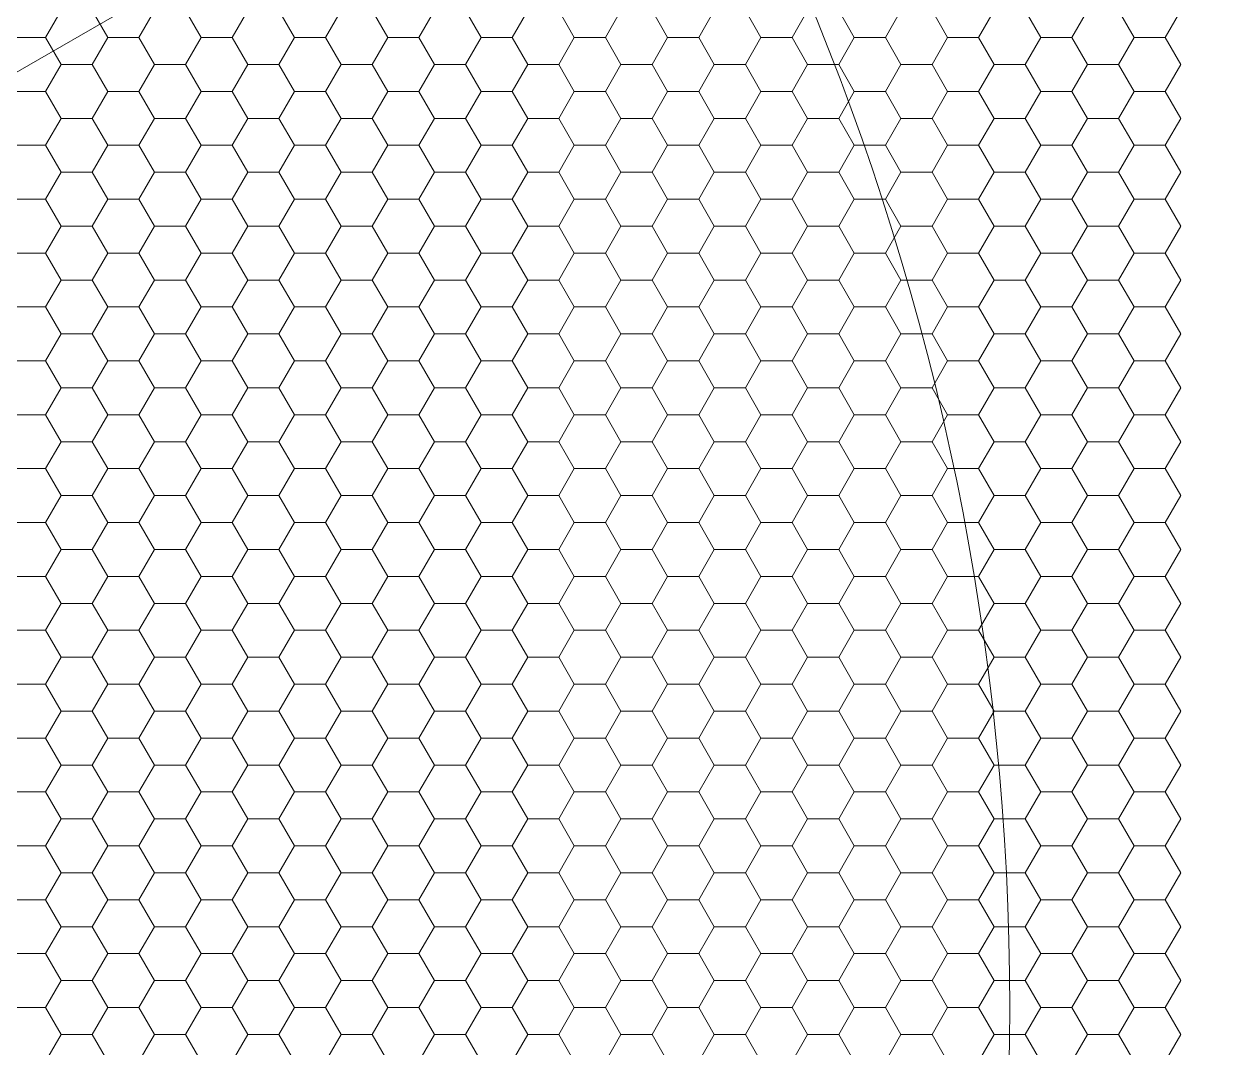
# Model space of a CAD drawing. Header units: inches. Extents: x 59 to 241, y -1 to 185.
# Drawn here: x 202.31 to 240.92, y 85.3 to 118.21 of the extents above; entities that cross this region are included whole.
import ezdxf

# ---------------------------------------------------------------- set-up
doc = ezdxf.new("R2010")
doc.units = ezdxf.units.IN
doc.header["$MEASUREMENT"] = 0
doc.layers.get('0').update_dxf_attribs({"lineweight": 0})

msp = doc.modelspace()

# ---------------------------------------------------------------- linework, layer by layer
at = {"color": 7, "linetype": 'Continuous', "lineweight": 0}
msp.add_line((150, 86.602), (240.92, 139.095), dxfattribs=at)
at = {"color": 251, "linetype": 'Continuous', "lineweight": 0, "flags": 128}
for points in [[(203, 119.511), (202, 119.511), (201.5, 118.645), (202, 117.779), (203, 117.779), (203.5, 118.645)], [(206, 119.511), (205, 119.511), (204.5, 118.645), (205, 117.779), (206, 117.779), (206.5, 118.645)], [(209, 119.511), (208, 119.511), (207.5, 118.645), (208, 117.779), (209, 117.779), (209.5, 118.645)], [(212, 119.511), (211, 119.511), (210.5, 118.645), (211, 117.779), (212, 117.779), (212.5, 118.645)], [(215, 119.511), (214, 119.511), (213.5, 118.645), (214, 117.779), (215, 117.779), (215.5, 118.645)], [(218, 119.511), (217, 119.511), (216.5, 118.645), (217, 117.779), (218, 117.779), (218.5, 118.645)], [(221, 119.511), (220, 119.511), (219.5, 118.645), (220, 117.779), (221, 117.779), (221.5, 118.645)], [(224, 119.511), (223, 119.511), (222.5, 118.645), (223, 117.779), (224, 117.779), (224.5, 118.645)], [(227, 119.511), (226, 119.511), (225.5, 118.645), (226, 117.779), (227, 117.779), (227.5, 118.645)], [(230, 119.511), (229, 119.511), (228.5, 118.645), (229, 117.779), (230, 117.779), (230.5, 118.645)], [(233, 119.511), (232, 119.511), (231.5, 118.645), (232, 117.779), (233, 117.779), (233.5, 118.645)], [(236, 119.511), (235, 119.511), (234.5, 118.645), (235, 117.779), (236, 117.779), (236.5, 118.645)], [(239, 119.511), (238, 119.511), (237.5, 118.645), (238, 117.779), (239, 117.779), (239.5, 118.645)], [(204.5, 118.645), (203.5, 118.645), (203, 117.779), (203.5, 116.913), (204.5, 116.913), (205, 117.779)], [(207.5, 118.645), (206.5, 118.645), (206, 117.779), (206.5, 116.913), (207.5, 116.913), (208, 117.779)], [(210.5, 118.645), (209.5, 118.645), (209, 117.779), (209.5, 116.913), (210.5, 116.913), (211, 117.779)], [(213.5, 118.645), (212.5, 118.645), (212, 117.779), (212.5, 116.913), (213.5, 116.913), (214, 117.779)], [(216.5, 118.645), (215.5, 118.645), (215, 117.779), (215.5, 116.913), (216.5, 116.913), (217, 117.779)], [(219.5, 118.645), (218.5, 118.645), (218, 117.779), (218.5, 116.913), (219.5, 116.913), (220, 117.779)], [(222.5, 118.645), (221.5, 118.645), (221, 117.779), (221.5, 116.913), (222.5, 116.913), (223, 117.779)], [(225.5, 118.645), (224.5, 118.645), (224, 117.779), (224.5, 116.913), (225.5, 116.913), (226, 117.779)], [(228.5, 118.645), (227.5, 118.645), (227, 117.779), (227.5, 116.913), (228.5, 116.913), (229, 117.779)], [(231.5, 118.645), (230.5, 118.645), (230, 117.779), (230.5, 116.913), (231.5, 116.913), (232, 117.779)], [(234.5, 118.645), (233.5, 118.645), (233, 117.779), (233.5, 116.913), (234.5, 116.913), (235, 117.779)], [(237.5, 118.645), (236.5, 118.645), (236, 117.779), (236.5, 116.913), (237.5, 116.913), (238, 117.779)], [(203, 117.779), (202, 117.779), (201.5, 116.913), (202, 116.047), (203, 116.047), (203.5, 116.913)], [(206, 117.779), (205, 117.779), (204.5, 116.913), (205, 116.047), (206, 116.047), (206.5, 116.913)], [(209, 117.779), (208, 117.779), (207.5, 116.913), (208, 116.047), (209, 116.047), (209.5, 116.913)], [(212, 117.779), (211, 117.779), (210.5, 116.913), (211, 116.047), (212, 116.047), (212.5, 116.913)], [(215, 117.779), (214, 117.779), (213.5, 116.913), (214, 116.047), (215, 116.047), (215.5, 116.913)], [(218, 117.779), (217, 117.779), (216.5, 116.913), (217, 116.047), (218, 116.047), (218.5, 116.913)], [(221, 117.779), (220, 117.779), (219.5, 116.913), (220, 116.047), (221, 116.047), (221.5, 116.913)], [(224, 117.779), (223, 117.779), (222.5, 116.913), (223, 116.047), (224, 116.047), (224.5, 116.913)], [(227, 117.779), (226, 117.779), (225.5, 116.913), (226, 116.047), (227, 116.047), (227.5, 116.913)], [(230, 117.779), (229, 117.779), (228.5, 116.913), (229, 116.047), (230, 116.047), (230.5, 116.913)], [(233, 117.779), (232, 117.779), (231.5, 116.913), (232, 116.047), (233, 116.047), (233.5, 116.913)], [(236, 117.779), (235, 117.779), (234.5, 116.913), (235, 116.047), (236, 116.047), (236.5, 116.913)], [(239, 117.779), (238, 117.779), (237.5, 116.913), (238, 116.047), (239, 116.047), (239.5, 116.913)], [(204.5, 116.913), (203.5, 116.913), (203, 116.047), (203.5, 115.181), (204.5, 115.181), (205, 116.047)], [(207.5, 116.913), (206.5, 116.913), (206, 116.047), (206.5, 115.181), (207.5, 115.181), (208, 116.047)], [(210.5, 116.913), (209.5, 116.913), (209, 116.047), (209.5, 115.181), (210.5, 115.181), (211, 116.047)], [(213.5, 116.913), (212.5, 116.913), (212, 116.047), (212.5, 115.181), (213.5, 115.181), (214, 116.047)], [(216.5, 116.913), (215.5, 116.913), (215, 116.047), (215.5, 115.181), (216.5, 115.181), (217, 116.047)], [(219.5, 116.913), (218.5, 116.913), (218, 116.047), (218.5, 115.181), (219.5, 115.181), (220, 116.047)], [(222.5, 116.913), (221.5, 116.913), (221, 116.047), (221.5, 115.181), (222.5, 115.181), (223, 116.047)], [(225.5, 116.913), (224.5, 116.913), (224, 116.047), (224.5, 115.181), (225.5, 115.181), (226, 116.047)], [(228.5, 116.913), (227.5, 116.913), (227, 116.047), (227.5, 115.181), (228.5, 115.181), (229, 116.047)], [(231.5, 116.913), (230.5, 116.913), (230, 116.047), (230.5, 115.181), (231.5, 115.181), (232, 116.047)], [(234.5, 116.913), (233.5, 116.913), (233, 116.047), (233.5, 115.181), (234.5, 115.181), (235, 116.047)], [(237.5, 116.913), (236.5, 116.913), (236, 116.047), (236.5, 115.181), (237.5, 115.181), (238, 116.047)], [(203, 116.047), (202, 116.047), (201.5, 115.181), (202, 114.315), (203, 114.315), (203.5, 115.181)], [(206, 116.047), (205, 116.047), (204.5, 115.181), (205, 114.315), (206, 114.315), (206.5, 115.181)], [(209, 116.047), (208, 116.047), (207.5, 115.181), (208, 114.315), (209, 114.315), (209.5, 115.181)], [(212, 116.047), (211, 116.047), (210.5, 115.181), (211, 114.315), (212, 114.315), (212.5, 115.181)], [(215, 116.047), (214, 116.047), (213.5, 115.181), (214, 114.315), (215, 114.315), (215.5, 115.181)], [(218, 116.047), (217, 116.047), (216.5, 115.181), (217, 114.315), (218, 114.315), (218.5, 115.181)], [(221, 116.047), (220, 116.047), (219.5, 115.181), (220, 114.315), (221, 114.315), (221.5, 115.181)], [(224, 116.047), (223, 116.047), (222.5, 115.181), (223, 114.315), (224, 114.315), (224.5, 115.181)], [(227, 116.047), (226, 116.047), (225.5, 115.181), (226, 114.315), (227, 114.315), (227.5, 115.181)], [(230, 116.047), (229, 116.047), (228.5, 115.181), (229, 114.315), (230, 114.315), (230.5, 115.181)], [(233, 116.047), (232, 116.047), (231.5, 115.181), (232, 114.315), (233, 114.315), (233.5, 115.181)], [(236, 116.047), (235, 116.047), (234.5, 115.181), (235, 114.315), (236, 114.315), (236.5, 115.181)], [(239, 116.047), (238, 116.047), (237.5, 115.181), (238, 114.315), (239, 114.315), (239.5, 115.181)], [(204.5, 115.181), (203.5, 115.181), (203, 114.315), (203.5, 113.449), (204.5, 113.449), (205, 114.315)], [(207.5, 115.181), (206.5, 115.181), (206, 114.315), (206.5, 113.449), (207.5, 113.449), (208, 114.315)], [(210.5, 115.181), (209.5, 115.181), (209, 114.315), (209.5, 113.449), (210.5, 113.449), (211, 114.315)], [(213.5, 115.181), (212.5, 115.181), (212, 114.315), (212.5, 113.449), (213.5, 113.449), (214, 114.315)], [(216.5, 115.181), (215.5, 115.181), (215, 114.315), (215.5, 113.449), (216.5, 113.449), (217, 114.315)], [(219.5, 115.181), (218.5, 115.181), (218, 114.315), (218.5, 113.449), (219.5, 113.449), (220, 114.315)], [(222.5, 115.181), (221.5, 115.181), (221, 114.315), (221.5, 113.449), (222.5, 113.449), (223, 114.315)], [(225.5, 115.181), (224.5, 115.181), (224, 114.315), (224.5, 113.449), (225.5, 113.449), (226, 114.315)], [(228.5, 115.181), (227.5, 115.181), (227, 114.315), (227.5, 113.449), (228.5, 113.449), (229, 114.315)], [(231.5, 115.181), (230.5, 115.181), (230, 114.315), (230.5, 113.449), (231.5, 113.449), (232, 114.315)], [(234.5, 115.181), (233.5, 115.181), (233, 114.315), (233.5, 113.449), (234.5, 113.449), (235, 114.315)], [(237.5, 115.181), (236.5, 115.181), (236, 114.315), (236.5, 113.449), (237.5, 113.449), (238, 114.315)], [(203, 114.315), (202, 114.315), (201.5, 113.449), (202, 112.583), (203, 112.583), (203.5, 113.449)], [(206, 114.315), (205, 114.315), (204.5, 113.449), (205, 112.583), (206, 112.583), (206.5, 113.449)], [(209, 114.315), (208, 114.315), (207.5, 113.449), (208, 112.583), (209, 112.583), (209.5, 113.449)], [(212, 114.315), (211, 114.315), (210.5, 113.449), (211, 112.583), (212, 112.583), (212.5, 113.449)], [(215, 114.315), (214, 114.315), (213.5, 113.449), (214, 112.583), (215, 112.583), (215.5, 113.449)], [(218, 114.315), (217, 114.315), (216.5, 113.449), (217, 112.583), (218, 112.583), (218.5, 113.449)], [(221, 114.315), (220, 114.315), (219.5, 113.449), (220, 112.583), (221, 112.583), (221.5, 113.449)], [(224, 114.315), (223, 114.315), (222.5, 113.449), (223, 112.583), (224, 112.583), (224.5, 113.449)], [(227, 114.315), (226, 114.315), (225.5, 113.449), (226, 112.583), (227, 112.583), (227.5, 113.449)], [(230, 114.315), (229, 114.315), (228.5, 113.449), (229, 112.583), (230, 112.583), (230.5, 113.449)], [(233, 114.315), (232, 114.315), (231.5, 113.449), (232, 112.583), (233, 112.583), (233.5, 113.449)], [(236, 114.315), (235, 114.315), (234.5, 113.449), (235, 112.583), (236, 112.583), (236.5, 113.449)], [(239, 114.315), (238, 114.315), (237.5, 113.449), (238, 112.583), (239, 112.583), (239.5, 113.449)], [(204.5, 113.449), (203.5, 113.449), (203, 112.583), (203.5, 111.717), (204.5, 111.717), (205, 112.583)], [(207.5, 113.449), (206.5, 113.449), (206, 112.583), (206.5, 111.717), (207.5, 111.717), (208, 112.583)], [(210.5, 113.449), (209.5, 113.449), (209, 112.583), (209.5, 111.717), (210.5, 111.717), (211, 112.583)], [(213.5, 113.449), (212.5, 113.449), (212, 112.583), (212.5, 111.717), (213.5, 111.717), (214, 112.583)], [(216.5, 113.449), (215.5, 113.449), (215, 112.583), (215.5, 111.717), (216.5, 111.717), (217, 112.583)], [(219.5, 113.449), (218.5, 113.449), (218, 112.583), (218.5, 111.717), (219.5, 111.717), (220, 112.583)], [(222.5, 113.449), (221.5, 113.449), (221, 112.583), (221.5, 111.717), (222.5, 111.717), (223, 112.583)], [(225.5, 113.449), (224.5, 113.449), (224, 112.583), (224.5, 111.717), (225.5, 111.717), (226, 112.583)], [(228.5, 113.449), (227.5, 113.449), (227, 112.583), (227.5, 111.717), (228.5, 111.717), (229, 112.583)], [(231.5, 113.449), (230.5, 113.449), (230, 112.583), (230.5, 111.717), (231.5, 111.717), (232, 112.583)], [(234.5, 113.449), (233.5, 113.449), (233, 112.583), (233.5, 111.717), (234.5, 111.717), (235, 112.583)], [(237.5, 113.449), (236.5, 113.449), (236, 112.583), (236.5, 111.717), (237.5, 111.717), (238, 112.583)], [(203, 112.583), (202, 112.583), (201.5, 111.717), (202, 110.851), (203, 110.851), (203.5, 111.717)], [(206, 112.583), (205, 112.583), (204.5, 111.717), (205, 110.851), (206, 110.851), (206.5, 111.717)], [(209, 112.583), (208, 112.583), (207.5, 111.717), (208, 110.851), (209, 110.851), (209.5, 111.717)], [(212, 112.583), (211, 112.583), (210.5, 111.717), (211, 110.851), (212, 110.851), (212.5, 111.717)], [(215, 112.583), (214, 112.583), (213.5, 111.717), (214, 110.851), (215, 110.851), (215.5, 111.717)], [(218, 112.583), (217, 112.583), (216.5, 111.717), (217, 110.851), (218, 110.851), (218.5, 111.717)], [(221, 112.583), (220, 112.583), (219.5, 111.717), (220, 110.851), (221, 110.851), (221.5, 111.717)], [(224, 112.583), (223, 112.583), (222.5, 111.717), (223, 110.851), (224, 110.851), (224.5, 111.717)], [(227, 112.583), (226, 112.583), (225.5, 111.717), (226, 110.851), (227, 110.851), (227.5, 111.717)], [(230, 112.583), (229, 112.583), (228.5, 111.717), (229, 110.851), (230, 110.851), (230.5, 111.717)], [(233, 112.583), (232, 112.583), (231.5, 111.717), (232, 110.851), (233, 110.851), (233.5, 111.717)], [(236, 112.583), (235, 112.583), (234.5, 111.717), (235, 110.851), (236, 110.851), (236.5, 111.717)], [(239, 112.583), (238, 112.583), (237.5, 111.717), (238, 110.851), (239, 110.851), (239.5, 111.717)], [(204.5, 111.717), (203.5, 111.717), (203, 110.851), (203.5, 109.985), (204.5, 109.985), (205, 110.851)], [(207.5, 111.717), (206.5, 111.717), (206, 110.851), (206.5, 109.985), (207.5, 109.985), (208, 110.851)], [(210.5, 111.717), (209.5, 111.717), (209, 110.851), (209.5, 109.985), (210.5, 109.985), (211, 110.851)], [(213.5, 111.717), (212.5, 111.717), (212, 110.851), (212.5, 109.985), (213.5, 109.985), (214, 110.851)], [(216.5, 111.717), (215.5, 111.717), (215, 110.851), (215.5, 109.985), (216.5, 109.985), (217, 110.851)], [(219.5, 111.717), (218.5, 111.717), (218, 110.851), (218.5, 109.985), (219.5, 109.985), (220, 110.851)], [(222.5, 111.717), (221.5, 111.717), (221, 110.851), (221.5, 109.985), (222.5, 109.985), (223, 110.851)], [(225.5, 111.717), (224.5, 111.717), (224, 110.851), (224.5, 109.985), (225.5, 109.985), (226, 110.851)], [(228.5, 111.717), (227.5, 111.717), (227, 110.851), (227.5, 109.985), (228.5, 109.985), (229, 110.851)], [(231.5, 111.717), (230.5, 111.717), (230, 110.851), (230.5, 109.985), (231.5, 109.985), (232, 110.851)], [(234.5, 111.717), (233.5, 111.717), (233, 110.851), (233.5, 109.985), (234.5, 109.985), (235, 110.851)], [(237.5, 111.717), (236.5, 111.717), (236, 110.851), (236.5, 109.985), (237.5, 109.985), (238, 110.851)], [(203, 110.851), (202, 110.851), (201.5, 109.985), (202, 109.119), (203, 109.119), (203.5, 109.985)], [(206, 110.851), (205, 110.851), (204.5, 109.985), (205, 109.119), (206, 109.119), (206.5, 109.985)], [(209, 110.851), (208, 110.851), (207.5, 109.985), (208, 109.119), (209, 109.119), (209.5, 109.985)], [(212, 110.851), (211, 110.851), (210.5, 109.985), (211, 109.119), (212, 109.119), (212.5, 109.985)], [(215, 110.851), (214, 110.851), (213.5, 109.985), (214, 109.119), (215, 109.119), (215.5, 109.985)], [(218, 110.851), (217, 110.851), (216.5, 109.985), (217, 109.119), (218, 109.119), (218.5, 109.985)], [(221, 110.851), (220, 110.851), (219.5, 109.985), (220, 109.119), (221, 109.119), (221.5, 109.985)], [(224, 110.851), (223, 110.851), (222.5, 109.985), (223, 109.119), (224, 109.119), (224.5, 109.985)], [(227, 110.851), (226, 110.851), (225.5, 109.985), (226, 109.119), (227, 109.119), (227.5, 109.985)], [(230, 110.851), (229, 110.851), (228.5, 109.985), (229, 109.119), (230, 109.119), (230.5, 109.985)], [(233, 110.851), (232, 110.851), (231.5, 109.985), (232, 109.119), (233, 109.119), (233.5, 109.985)], [(236, 110.851), (235, 110.851), (234.5, 109.985), (235, 109.119), (236, 109.119), (236.5, 109.985)], [(239, 110.851), (238, 110.851), (237.5, 109.985), (238, 109.119), (239, 109.119), (239.5, 109.985)], [(204.5, 109.985), (203.5, 109.985), (203, 109.119), (203.5, 108.253), (204.5, 108.253), (205, 109.119)], [(207.5, 109.985), (206.5, 109.985), (206, 109.119), (206.5, 108.253), (207.5, 108.253), (208, 109.119)], [(210.5, 109.985), (209.5, 109.985), (209, 109.119), (209.5, 108.253), (210.5, 108.253), (211, 109.119)], [(213.5, 109.985), (212.5, 109.985), (212, 109.119), (212.5, 108.253), (213.5, 108.253), (214, 109.119)], [(216.5, 109.985), (215.5, 109.985), (215, 109.119), (215.5, 108.253), (216.5, 108.253), (217, 109.119)], [(219.5, 109.985), (218.5, 109.985), (218, 109.119), (218.5, 108.253), (219.5, 108.253), (220, 109.119)], [(222.5, 109.985), (221.5, 109.985), (221, 109.119), (221.5, 108.253), (222.5, 108.253), (223, 109.119)], [(225.5, 109.985), (224.5, 109.985), (224, 109.119), (224.5, 108.253), (225.5, 108.253), (226, 109.119)], [(228.5, 109.985), (227.5, 109.985), (227, 109.119), (227.5, 108.253), (228.5, 108.253), (229, 109.119)], [(231.5, 109.985), (230.5, 109.985), (230, 109.119), (230.5, 108.253), (231.5, 108.253), (232, 109.119)], [(234.5, 109.985), (233.5, 109.985), (233, 109.119), (233.5, 108.253), (234.5, 108.253), (235, 109.119)], [(237.5, 109.985), (236.5, 109.985), (236, 109.119), (236.5, 108.253), (237.5, 108.253), (238, 109.119)], [(203, 109.119), (202, 109.119), (201.5, 108.253), (202, 107.387), (203, 107.387), (203.5, 108.253)], [(206, 109.119), (205, 109.119), (204.5, 108.253), (205, 107.387), (206, 107.387), (206.5, 108.253)], [(209, 109.119), (208, 109.119), (207.5, 108.253), (208, 107.387), (209, 107.387), (209.5, 108.253)], [(212, 109.119), (211, 109.119), (210.5, 108.253), (211, 107.387), (212, 107.387), (212.5, 108.253)], [(215, 109.119), (214, 109.119), (213.5, 108.253), (214, 107.387), (215, 107.387), (215.5, 108.253)], [(218, 109.119), (217, 109.119), (216.5, 108.253), (217, 107.387), (218, 107.387), (218.5, 108.253)], [(221, 109.119), (220, 109.119), (219.5, 108.253), (220, 107.387), (221, 107.387), (221.5, 108.253)], [(224, 109.119), (223, 109.119), (222.5, 108.253), (223, 107.387), (224, 107.387), (224.5, 108.253)], [(227, 109.119), (226, 109.119), (225.5, 108.253), (226, 107.387), (227, 107.387), (227.5, 108.253)], [(230, 109.119), (229, 109.119), (228.5, 108.253), (229, 107.387), (230, 107.387), (230.5, 108.253)], [(233, 109.119), (232, 109.119), (231.5, 108.253), (232, 107.387), (233, 107.387), (233.5, 108.253)], [(236, 109.119), (235, 109.119), (234.5, 108.253), (235, 107.387), (236, 107.387), (236.5, 108.253)], [(239, 109.119), (238, 109.119), (237.5, 108.253), (238, 107.387), (239, 107.387), (239.5, 108.253)], [(204.5, 108.253), (203.5, 108.253), (203, 107.387), (203.5, 106.521), (204.5, 106.521), (205, 107.387)], [(207.5, 108.253), (206.5, 108.253), (206, 107.387), (206.5, 106.521), (207.5, 106.521), (208, 107.387)], [(210.5, 108.253), (209.5, 108.253), (209, 107.387), (209.5, 106.521), (210.5, 106.521), (211, 107.387)], [(213.5, 108.253), (212.5, 108.253), (212, 107.387), (212.5, 106.521), (213.5, 106.521), (214, 107.387)], [(216.5, 108.253), (215.5, 108.253), (215, 107.387), (215.5, 106.521), (216.5, 106.521), (217, 107.387)], [(219.5, 108.253), (218.5, 108.253), (218, 107.387), (218.5, 106.521), (219.5, 106.521), (220, 107.387)], [(222.5, 108.253), (221.5, 108.253), (221, 107.387), (221.5, 106.521), (222.5, 106.521), (223, 107.387)], [(225.5, 108.253), (224.5, 108.253), (224, 107.387), (224.5, 106.521), (225.5, 106.521), (226, 107.387)], [(228.5, 108.253), (227.5, 108.253), (227, 107.387), (227.5, 106.521), (228.5, 106.521), (229, 107.387)], [(231.5, 108.253), (230.5, 108.253), (230, 107.387), (230.5, 106.521), (231.5, 106.521), (232, 107.387)], [(234.5, 108.253), (233.5, 108.253), (233, 107.387), (233.5, 106.521), (234.5, 106.521), (235, 107.387)], [(237.5, 108.253), (236.5, 108.253), (236, 107.387), (236.5, 106.521), (237.5, 106.521), (238, 107.387)], [(203, 107.387), (202, 107.387), (201.5, 106.521), (202, 105.655), (203, 105.655), (203.5, 106.521)], [(206, 107.387), (205, 107.387), (204.5, 106.521), (205, 105.655), (206, 105.655), (206.5, 106.521)], [(209, 107.387), (208, 107.387), (207.5, 106.521), (208, 105.655), (209, 105.655), (209.5, 106.521)], [(212, 107.387), (211, 107.387), (210.5, 106.521), (211, 105.655), (212, 105.655), (212.5, 106.521)], [(215, 107.387), (214, 107.387), (213.5, 106.521), (214, 105.655), (215, 105.655), (215.5, 106.521)], [(218, 107.387), (217, 107.387), (216.5, 106.521), (217, 105.655), (218, 105.655), (218.5, 106.521)], [(221, 107.387), (220, 107.387), (219.5, 106.521), (220, 105.655), (221, 105.655), (221.5, 106.521)], [(224, 107.387), (223, 107.387), (222.5, 106.521), (223, 105.655), (224, 105.655), (224.5, 106.521)], [(227, 107.387), (226, 107.387), (225.5, 106.521), (226, 105.655), (227, 105.655), (227.5, 106.521)], [(230, 107.387), (229, 107.387), (228.5, 106.521), (229, 105.655), (230, 105.655), (230.5, 106.521)], [(233, 107.387), (232, 107.387), (231.5, 106.521), (232, 105.655), (233, 105.655), (233.5, 106.521)], [(236, 107.387), (235, 107.387), (234.5, 106.521), (235, 105.655), (236, 105.655), (236.5, 106.521)], [(239, 107.387), (238, 107.387), (237.5, 106.521), (238, 105.655), (239, 105.655), (239.5, 106.521)], [(204.5, 106.521), (203.5, 106.521), (203, 105.655), (203.5, 104.789), (204.5, 104.789), (205, 105.655)], [(207.5, 106.521), (206.5, 106.521), (206, 105.655), (206.5, 104.789), (207.5, 104.789), (208, 105.655)], [(210.5, 106.521), (209.5, 106.521), (209, 105.655), (209.5, 104.789), (210.5, 104.789), (211, 105.655)], [(213.5, 106.521), (212.5, 106.521), (212, 105.655), (212.5, 104.789), (213.5, 104.789), (214, 105.655)], [(216.5, 106.521), (215.5, 106.521), (215, 105.655), (215.5, 104.789), (216.5, 104.789), (217, 105.655)], [(219.5, 106.521), (218.5, 106.521), (218, 105.655), (218.5, 104.789), (219.5, 104.789), (220, 105.655)], [(222.5, 106.521), (221.5, 106.521), (221, 105.655), (221.5, 104.789), (222.5, 104.789), (223, 105.655)], [(225.5, 106.521), (224.5, 106.521), (224, 105.655), (224.5, 104.789), (225.5, 104.789), (226, 105.655)], [(228.5, 106.521), (227.5, 106.521), (227, 105.655), (227.5, 104.789), (228.5, 104.789), (229, 105.655)], [(231.5, 106.521), (230.5, 106.521), (230, 105.655), (230.5, 104.789), (231.5, 104.789), (232, 105.655)], [(234.5, 106.521), (233.5, 106.521), (233, 105.655), (233.5, 104.789), (234.5, 104.789), (235, 105.655)], [(237.5, 106.521), (236.5, 106.521), (236, 105.655), (236.5, 104.789), (237.5, 104.789), (238, 105.655)], [(203, 105.655), (202, 105.655), (201.5, 104.789), (202, 103.923), (203, 103.923), (203.5, 104.789)], [(206, 105.655), (205, 105.655), (204.5, 104.789), (205, 103.923), (206, 103.923), (206.5, 104.789)], [(209, 105.655), (208, 105.655), (207.5, 104.789), (208, 103.923), (209, 103.923), (209.5, 104.789)], [(212, 105.655), (211, 105.655), (210.5, 104.789), (211, 103.923), (212, 103.923), (212.5, 104.789)], [(215, 105.655), (214, 105.655), (213.5, 104.789), (214, 103.923), (215, 103.923), (215.5, 104.789)], [(218, 105.655), (217, 105.655), (216.5, 104.789), (217, 103.923), (218, 103.923), (218.5, 104.789)], [(221, 105.655), (220, 105.655), (219.5, 104.789), (220, 103.923), (221, 103.923), (221.5, 104.789)], [(224, 105.655), (223, 105.655), (222.5, 104.789), (223, 103.923), (224, 103.923), (224.5, 104.789)], [(227, 105.655), (226, 105.655), (225.5, 104.789), (226, 103.923), (227, 103.923), (227.5, 104.789)], [(230, 105.655), (229, 105.655), (228.5, 104.789), (229, 103.923), (230, 103.923), (230.5, 104.789)], [(233, 105.655), (232, 105.655), (231.5, 104.789), (232, 103.923), (233, 103.923), (233.5, 104.789)], [(236, 105.655), (235, 105.655), (234.5, 104.789), (235, 103.923), (236, 103.923), (236.5, 104.789)], [(239, 105.655), (238, 105.655), (237.5, 104.789), (238, 103.923), (239, 103.923), (239.5, 104.789)], [(204.5, 104.789), (203.5, 104.789), (203, 103.923), (203.5, 103.057), (204.5, 103.057), (205, 103.923)], [(207.5, 104.789), (206.5, 104.789), (206, 103.923), (206.5, 103.057), (207.5, 103.057), (208, 103.923)], [(210.5, 104.789), (209.5, 104.789), (209, 103.923), (209.5, 103.057), (210.5, 103.057), (211, 103.923)], [(213.5, 104.789), (212.5, 104.789), (212, 103.923), (212.5, 103.057), (213.5, 103.057), (214, 103.923)], [(216.5, 104.789), (215.5, 104.789), (215, 103.923), (215.5, 103.057), (216.5, 103.057), (217, 103.923)], [(219.5, 104.789), (218.5, 104.789), (218, 103.923), (218.5, 103.057), (219.5, 103.057), (220, 103.923)], [(222.5, 104.789), (221.5, 104.789), (221, 103.923), (221.5, 103.057), (222.5, 103.057), (223, 103.923)], [(225.5, 104.789), (224.5, 104.789), (224, 103.923), (224.5, 103.057), (225.5, 103.057), (226, 103.923)], [(228.5, 104.789), (227.5, 104.789), (227, 103.923), (227.5, 103.057), (228.5, 103.057), (229, 103.923)], [(231.5, 104.789), (230.5, 104.789), (230, 103.923), (230.5, 103.057), (231.5, 103.057), (232, 103.923)], [(234.5, 104.789), (233.5, 104.789), (233, 103.923), (233.5, 103.057), (234.5, 103.057), (235, 103.923)], [(237.5, 104.789), (236.5, 104.789), (236, 103.923), (236.5, 103.057), (237.5, 103.057), (238, 103.923)], [(203, 103.923), (202, 103.923), (201.5, 103.057), (202, 102.191), (203, 102.191), (203.5, 103.057)], [(206, 103.923), (205, 103.923), (204.5, 103.057), (205, 102.191), (206, 102.191), (206.5, 103.057)], [(209, 103.923), (208, 103.923), (207.5, 103.057), (208, 102.191), (209, 102.191), (209.5, 103.057)], [(212, 103.923), (211, 103.923), (210.5, 103.057), (211, 102.191), (212, 102.191), (212.5, 103.057)], [(215, 103.923), (214, 103.923), (213.5, 103.057), (214, 102.191), (215, 102.191), (215.5, 103.057)], [(218, 103.923), (217, 103.923), (216.5, 103.057), (217, 102.191), (218, 102.191), (218.5, 103.057)], [(221, 103.923), (220, 103.923), (219.5, 103.057), (220, 102.191), (221, 102.191), (221.5, 103.057)], [(224, 103.923), (223, 103.923), (222.5, 103.057), (223, 102.191), (224, 102.191), (224.5, 103.057)], [(227, 103.923), (226, 103.923), (225.5, 103.057), (226, 102.191), (227, 102.191), (227.5, 103.057)], [(230, 103.923), (229, 103.923), (228.5, 103.057), (229, 102.191), (230, 102.191), (230.5, 103.057)], [(233, 103.923), (232, 103.923), (231.5, 103.057), (232, 102.191), (233, 102.191), (233.5, 103.057)], [(236, 103.923), (235, 103.923), (234.5, 103.057), (235, 102.191), (236, 102.191), (236.5, 103.057)], [(239, 103.923), (238, 103.923), (237.5, 103.057), (238, 102.191), (239, 102.191), (239.5, 103.057)], [(204.5, 103.057), (203.5, 103.057), (203, 102.191), (203.5, 101.325), (204.5, 101.325), (205, 102.191)], [(207.5, 103.057), (206.5, 103.057), (206, 102.191), (206.5, 101.325), (207.5, 101.325), (208, 102.191)], [(210.5, 103.057), (209.5, 103.057), (209, 102.191), (209.5, 101.325), (210.5, 101.325), (211, 102.191)], [(213.5, 103.057), (212.5, 103.057), (212, 102.191), (212.5, 101.325), (213.5, 101.325), (214, 102.191)], [(216.5, 103.057), (215.5, 103.057), (215, 102.191), (215.5, 101.325), (216.5, 101.325), (217, 102.191)], [(219.5, 103.057), (218.5, 103.057), (218, 102.191), (218.5, 101.325), (219.5, 101.325), (220, 102.191)], [(222.5, 103.057), (221.5, 103.057), (221, 102.191), (221.5, 101.325), (222.5, 101.325), (223, 102.191)], [(225.5, 103.057), (224.5, 103.057), (224, 102.191), (224.5, 101.325), (225.5, 101.325), (226, 102.191)], [(228.5, 103.057), (227.5, 103.057), (227, 102.191), (227.5, 101.325), (228.5, 101.325), (229, 102.191)], [(231.5, 103.057), (230.5, 103.057), (230, 102.191), (230.5, 101.325), (231.5, 101.325), (232, 102.191)], [(234.5, 103.057), (233.5, 103.057), (233, 102.191), (233.5, 101.325), (234.5, 101.325), (235, 102.191)], [(237.5, 103.057), (236.5, 103.057), (236, 102.191), (236.5, 101.325), (237.5, 101.325), (238, 102.191)], [(203, 102.191), (202, 102.191), (201.5, 101.325), (202, 100.459), (203, 100.459), (203.5, 101.325)], [(206, 102.191), (205, 102.191), (204.5, 101.325), (205, 100.459), (206, 100.459), (206.5, 101.325)], [(209, 102.191), (208, 102.191), (207.5, 101.325), (208, 100.459), (209, 100.459), (209.5, 101.325)], [(212, 102.191), (211, 102.191), (210.5, 101.325), (211, 100.459), (212, 100.459), (212.5, 101.325)], [(215, 102.191), (214, 102.191), (213.5, 101.325), (214, 100.459), (215, 100.459), (215.5, 101.325)], [(218, 102.191), (217, 102.191), (216.5, 101.325), (217, 100.459), (218, 100.459), (218.5, 101.325)], [(221, 102.191), (220, 102.191), (219.5, 101.325), (220, 100.459), (221, 100.459), (221.5, 101.325)], [(224, 102.191), (223, 102.191), (222.5, 101.325), (223, 100.459), (224, 100.459), (224.5, 101.325)], [(227, 102.191), (226, 102.191), (225.5, 101.325), (226, 100.459), (227, 100.459), (227.5, 101.325)], [(230, 102.191), (229, 102.191), (228.5, 101.325), (229, 100.459), (230, 100.459), (230.5, 101.325)], [(233, 102.191), (232, 102.191), (231.5, 101.325), (232, 100.459), (233, 100.459), (233.5, 101.325)], [(236, 102.191), (235, 102.191), (234.5, 101.325), (235, 100.459), (236, 100.459), (236.5, 101.325)], [(239, 102.191), (238, 102.191), (237.5, 101.325), (238, 100.459), (239, 100.459), (239.5, 101.325)], [(204.5, 101.325), (203.5, 101.325), (203, 100.459), (203.5, 99.593), (204.5, 99.593), (205, 100.459)], [(207.5, 101.325), (206.5, 101.325), (206, 100.459), (206.5, 99.593), (207.5, 99.593), (208, 100.459)], [(210.5, 101.325), (209.5, 101.325), (209, 100.459), (209.5, 99.593), (210.5, 99.593), (211, 100.459)], [(213.5, 101.325), (212.5, 101.325), (212, 100.459), (212.5, 99.593), (213.5, 99.593), (214, 100.459)], [(216.5, 101.325), (215.5, 101.325), (215, 100.459), (215.5, 99.593), (216.5, 99.593), (217, 100.459)], [(219.5, 101.325), (218.5, 101.325), (218, 100.459), (218.5, 99.593), (219.5, 99.593), (220, 100.459)], [(222.5, 101.325), (221.5, 101.325), (221, 100.459), (221.5, 99.593), (222.5, 99.593), (223, 100.459)], [(225.5, 101.325), (224.5, 101.325), (224, 100.459), (224.5, 99.593), (225.5, 99.593), (226, 100.459)], [(228.5, 101.325), (227.5, 101.325), (227, 100.459), (227.5, 99.593), (228.5, 99.593), (229, 100.459)], [(231.5, 101.325), (230.5, 101.325), (230, 100.459), (230.5, 99.593), (231.5, 99.593), (232, 100.459)], [(234.5, 101.325), (233.5, 101.325), (233, 100.459), (233.5, 99.593), (234.5, 99.593), (235, 100.459)], [(237.5, 101.325), (236.5, 101.325), (236, 100.459), (236.5, 99.593), (237.5, 99.593), (238, 100.459)], [(203, 100.459), (202, 100.459), (201.5, 99.593), (202, 98.727), (203, 98.727), (203.5, 99.593)], [(206, 100.459), (205, 100.459), (204.5, 99.593), (205, 98.727), (206, 98.727), (206.5, 99.593)], [(209, 100.459), (208, 100.459), (207.5, 99.593), (208, 98.727), (209, 98.727), (209.5, 99.593)], [(212, 100.459), (211, 100.459), (210.5, 99.593), (211, 98.727), (212, 98.727), (212.5, 99.593)], [(215, 100.459), (214, 100.459), (213.5, 99.593), (214, 98.727), (215, 98.727), (215.5, 99.593)], [(218, 100.459), (217, 100.459), (216.5, 99.593), (217, 98.727), (218, 98.727), (218.5, 99.593)], [(221, 100.459), (220, 100.459), (219.5, 99.593), (220, 98.727), (221, 98.727), (221.5, 99.593)], [(224, 100.459), (223, 100.459), (222.5, 99.593), (223, 98.727), (224, 98.727), (224.5, 99.593)], [(227, 100.459), (226, 100.459), (225.5, 99.593), (226, 98.727), (227, 98.727), (227.5, 99.593)], [(230, 100.459), (229, 100.459), (228.5, 99.593), (229, 98.727), (230, 98.727), (230.5, 99.593)], [(233, 100.459), (232, 100.459), (231.5, 99.593), (232, 98.727), (233, 98.727), (233.5, 99.593)], [(236, 100.459), (235, 100.459), (234.5, 99.593), (235, 98.727), (236, 98.727), (236.5, 99.593)], [(239, 100.459), (238, 100.459), (237.5, 99.593), (238, 98.727), (239, 98.727), (239.5, 99.593)], [(204.5, 99.593), (203.5, 99.593), (203, 98.727), (203.5, 97.861), (204.5, 97.861), (205, 98.727)], [(207.5, 99.593), (206.5, 99.593), (206, 98.727), (206.5, 97.861), (207.5, 97.861), (208, 98.727)], [(210.5, 99.593), (209.5, 99.593), (209, 98.727), (209.5, 97.861), (210.5, 97.861), (211, 98.727)], [(213.5, 99.593), (212.5, 99.593), (212, 98.727), (212.5, 97.861), (213.5, 97.861), (214, 98.727)], [(216.5, 99.593), (215.5, 99.593), (215, 98.727), (215.5, 97.861), (216.5, 97.861), (217, 98.727)], [(219.5, 99.593), (218.5, 99.593), (218, 98.727), (218.5, 97.861), (219.5, 97.861), (220, 98.727)], [(222.5, 99.593), (221.5, 99.593), (221, 98.727), (221.5, 97.861), (222.5, 97.861), (223, 98.727)], [(225.5, 99.593), (224.5, 99.593), (224, 98.727), (224.5, 97.861), (225.5, 97.861), (226, 98.727)], [(228.5, 99.593), (227.5, 99.593), (227, 98.727), (227.5, 97.861), (228.5, 97.861), (229, 98.727)], [(231.5, 99.593), (230.5, 99.593), (230, 98.727), (230.5, 97.861), (231.5, 97.861), (232, 98.727)], [(234.5, 99.593), (233.5, 99.593), (233, 98.727), (233.5, 97.861), (234.5, 97.861), (235, 98.727)], [(237.5, 99.593), (236.5, 99.593), (236, 98.727), (236.5, 97.861), (237.5, 97.861), (238, 98.727)], [(203, 98.727), (202, 98.727), (201.5, 97.861), (202, 96.995), (203, 96.995), (203.5, 97.861)], [(206, 98.727), (205, 98.727), (204.5, 97.861), (205, 96.995), (206, 96.995), (206.5, 97.861)], [(209, 98.727), (208, 98.727), (207.5, 97.861), (208, 96.995), (209, 96.995), (209.5, 97.861)], [(212, 98.727), (211, 98.727), (210.5, 97.861), (211, 96.995), (212, 96.995), (212.5, 97.861)], [(215, 98.727), (214, 98.727), (213.5, 97.861), (214, 96.995), (215, 96.995), (215.5, 97.861)], [(218, 98.727), (217, 98.727), (216.5, 97.861), (217, 96.995), (218, 96.995), (218.5, 97.861)], [(221, 98.727), (220, 98.727), (219.5, 97.861), (220, 96.995), (221, 96.995), (221.5, 97.861)], [(224, 98.727), (223, 98.727), (222.5, 97.861), (223, 96.995), (224, 96.995), (224.5, 97.861)], [(227, 98.727), (226, 98.727), (225.5, 97.861), (226, 96.995), (227, 96.995), (227.5, 97.861)], [(230, 98.727), (229, 98.727), (228.5, 97.861), (229, 96.995), (230, 96.995), (230.5, 97.861)], [(233, 98.727), (232, 98.727), (231.5, 97.861), (232, 96.995), (233, 96.995), (233.5, 97.861)], [(236, 98.727), (235, 98.727), (234.5, 97.861), (235, 96.995), (236, 96.995), (236.5, 97.861)], [(239, 98.727), (238, 98.727), (237.5, 97.861), (238, 96.995), (239, 96.995), (239.5, 97.861)], [(204.5, 97.861), (203.5, 97.861), (203, 96.995), (203.5, 96.129), (204.5, 96.129), (205, 96.995)], [(207.5, 97.861), (206.5, 97.861), (206, 96.995), (206.5, 96.129), (207.5, 96.129), (208, 96.995)], [(210.5, 97.861), (209.5, 97.861), (209, 96.995), (209.5, 96.129), (210.5, 96.129), (211, 96.995)], [(213.5, 97.861), (212.5, 97.861), (212, 96.995), (212.5, 96.129), (213.5, 96.129), (214, 96.995)], [(216.5, 97.861), (215.5, 97.861), (215, 96.995), (215.5, 96.129), (216.5, 96.129), (217, 96.995)], [(219.5, 97.861), (218.5, 97.861), (218, 96.995), (218.5, 96.129), (219.5, 96.129), (220, 96.995)], [(222.5, 97.861), (221.5, 97.861), (221, 96.995), (221.5, 96.129), (222.5, 96.129), (223, 96.995)], [(225.5, 97.861), (224.5, 97.861), (224, 96.995), (224.5, 96.129), (225.5, 96.129), (226, 96.995)], [(228.5, 97.861), (227.5, 97.861), (227, 96.995), (227.5, 96.129), (228.5, 96.129), (229, 96.995)], [(231.5, 97.861), (230.5, 97.861), (230, 96.995), (230.5, 96.129), (231.5, 96.129), (232, 96.995)], [(234.5, 97.861), (233.5, 97.861), (233, 96.995), (233.5, 96.129), (234.5, 96.129), (235, 96.995)], [(237.5, 97.861), (236.5, 97.861), (236, 96.995), (236.5, 96.129), (237.5, 96.129), (238, 96.995)], [(203, 96.995), (202, 96.995), (201.5, 96.129), (202, 95.263), (203, 95.263), (203.5, 96.129)], [(206, 96.995), (205, 96.995), (204.5, 96.129), (205, 95.263), (206, 95.263), (206.5, 96.129)], [(209, 96.995), (208, 96.995), (207.5, 96.129), (208, 95.263), (209, 95.263), (209.5, 96.129)], [(212, 96.995), (211, 96.995), (210.5, 96.129), (211, 95.263), (212, 95.263), (212.5, 96.129)], [(215, 96.995), (214, 96.995), (213.5, 96.129), (214, 95.263), (215, 95.263), (215.5, 96.129)], [(218, 96.995), (217, 96.995), (216.5, 96.129), (217, 95.263), (218, 95.263), (218.5, 96.129)], [(221, 96.995), (220, 96.995), (219.5, 96.129), (220, 95.263), (221, 95.263), (221.5, 96.129)], [(224, 96.995), (223, 96.995), (222.5, 96.129), (223, 95.263), (224, 95.263), (224.5, 96.129)], [(227, 96.995), (226, 96.995), (225.5, 96.129), (226, 95.263), (227, 95.263), (227.5, 96.129)], [(230, 96.995), (229, 96.995), (228.5, 96.129), (229, 95.263), (230, 95.263), (230.5, 96.129)], [(233, 96.995), (232, 96.995), (231.5, 96.129), (232, 95.263), (233, 95.263), (233.5, 96.129)], [(236, 96.995), (235, 96.995), (234.5, 96.129), (235, 95.263), (236, 95.263), (236.5, 96.129)], [(239, 96.995), (238, 96.995), (237.5, 96.129), (238, 95.263), (239, 95.263), (239.5, 96.129)], [(204.5, 96.129), (203.5, 96.129), (203, 95.263), (203.5, 94.397), (204.5, 94.397), (205, 95.263)], [(207.5, 96.129), (206.5, 96.129), (206, 95.263), (206.5, 94.397), (207.5, 94.397), (208, 95.263)], [(210.5, 96.129), (209.5, 96.129), (209, 95.263), (209.5, 94.397), (210.5, 94.397), (211, 95.263)], [(213.5, 96.129), (212.5, 96.129), (212, 95.263), (212.5, 94.397), (213.5, 94.397), (214, 95.263)], [(216.5, 96.129), (215.5, 96.129), (215, 95.263), (215.5, 94.397), (216.5, 94.397), (217, 95.263)], [(219.5, 96.129), (218.5, 96.129), (218, 95.263), (218.5, 94.397), (219.5, 94.397), (220, 95.263)], [(222.5, 96.129), (221.5, 96.129), (221, 95.263), (221.5, 94.397), (222.5, 94.397), (223, 95.263)], [(225.5, 96.129), (224.5, 96.129), (224, 95.263), (224.5, 94.397), (225.5, 94.397), (226, 95.263)], [(228.5, 96.129), (227.5, 96.129), (227, 95.263), (227.5, 94.397), (228.5, 94.397), (229, 95.263)], [(231.5, 96.129), (230.5, 96.129), (230, 95.263), (230.5, 94.397), (231.5, 94.397), (232, 95.263)], [(234.5, 96.129), (233.5, 96.129), (233, 95.263), (233.5, 94.397), (234.5, 94.397), (235, 95.263)], [(237.5, 96.129), (236.5, 96.129), (236, 95.263), (236.5, 94.397), (237.5, 94.397), (238, 95.263)], [(203, 95.263), (202, 95.263), (201.5, 94.397), (202, 93.531), (203, 93.531), (203.5, 94.397)], [(206, 95.263), (205, 95.263), (204.5, 94.397), (205, 93.531), (206, 93.531), (206.5, 94.397)], [(209, 95.263), (208, 95.263), (207.5, 94.397), (208, 93.531), (209, 93.531), (209.5, 94.397)], [(212, 95.263), (211, 95.263), (210.5, 94.397), (211, 93.531), (212, 93.531), (212.5, 94.397)], [(215, 95.263), (214, 95.263), (213.5, 94.397), (214, 93.531), (215, 93.531), (215.5, 94.397)], [(218, 95.263), (217, 95.263), (216.5, 94.397), (217, 93.531), (218, 93.531), (218.5, 94.397)], [(221, 95.263), (220, 95.263), (219.5, 94.397), (220, 93.531), (221, 93.531), (221.5, 94.397)], [(224, 95.263), (223, 95.263), (222.5, 94.397), (223, 93.531), (224, 93.531), (224.5, 94.397)], [(227, 95.263), (226, 95.263), (225.5, 94.397), (226, 93.531), (227, 93.531), (227.5, 94.397)], [(230, 95.263), (229, 95.263), (228.5, 94.397), (229, 93.531), (230, 93.531), (230.5, 94.397)], [(233, 95.263), (232, 95.263), (231.5, 94.397), (232, 93.531), (233, 93.531), (233.5, 94.397)], [(236, 95.263), (235, 95.263), (234.5, 94.397), (235, 93.531), (236, 93.531), (236.5, 94.397)], [(239, 95.263), (238, 95.263), (237.5, 94.397), (238, 93.531), (239, 93.531), (239.5, 94.397)], [(204.5, 94.397), (203.5, 94.397), (203, 93.531), (203.5, 92.665), (204.5, 92.665), (205, 93.531)], [(207.5, 94.397), (206.5, 94.397), (206, 93.531), (206.5, 92.665), (207.5, 92.665), (208, 93.531)], [(210.5, 94.397), (209.5, 94.397), (209, 93.531), (209.5, 92.665), (210.5, 92.665), (211, 93.531)], [(213.5, 94.397), (212.5, 94.397), (212, 93.531), (212.5, 92.665), (213.5, 92.665), (214, 93.531)], [(216.5, 94.397), (215.5, 94.397), (215, 93.531), (215.5, 92.665), (216.5, 92.665), (217, 93.531)], [(219.5, 94.397), (218.5, 94.397), (218, 93.531), (218.5, 92.665), (219.5, 92.665), (220, 93.531)], [(222.5, 94.397), (221.5, 94.397), (221, 93.531), (221.5, 92.665), (222.5, 92.665), (223, 93.531)], [(225.5, 94.397), (224.5, 94.397), (224, 93.531), (224.5, 92.665), (225.5, 92.665), (226, 93.531)], [(228.5, 94.397), (227.5, 94.397), (227, 93.531), (227.5, 92.665), (228.5, 92.665), (229, 93.531)], [(231.5, 94.397), (230.5, 94.397), (230, 93.531), (230.5, 92.665), (231.5, 92.665), (232, 93.531)], [(234.5, 94.397), (233.5, 94.397), (233, 93.531), (233.5, 92.665), (234.5, 92.665), (235, 93.531)], [(237.5, 94.397), (236.5, 94.397), (236, 93.531), (236.5, 92.665), (237.5, 92.665), (238, 93.531)], [(203, 93.531), (202, 93.531), (201.5, 92.665), (202, 91.799), (203, 91.799), (203.5, 92.665)], [(206, 93.531), (205, 93.531), (204.5, 92.665), (205, 91.799), (206, 91.799), (206.5, 92.665)], [(209, 93.531), (208, 93.531), (207.5, 92.665), (208, 91.799), (209, 91.799), (209.5, 92.665)], [(212, 93.531), (211, 93.531), (210.5, 92.665), (211, 91.799), (212, 91.799), (212.5, 92.665)], [(215, 93.531), (214, 93.531), (213.5, 92.665), (214, 91.799), (215, 91.799), (215.5, 92.665)], [(218, 93.531), (217, 93.531), (216.5, 92.665), (217, 91.799), (218, 91.799), (218.5, 92.665)], [(221, 93.531), (220, 93.531), (219.5, 92.665), (220, 91.799), (221, 91.799), (221.5, 92.665)], [(224, 93.531), (223, 93.531), (222.5, 92.665), (223, 91.799), (224, 91.799), (224.5, 92.665)], [(227, 93.531), (226, 93.531), (225.5, 92.665), (226, 91.799), (227, 91.799), (227.5, 92.665)], [(230, 93.531), (229, 93.531), (228.5, 92.665), (229, 91.799), (230, 91.799), (230.5, 92.665)], [(233, 93.531), (232, 93.531), (231.5, 92.665), (232, 91.799), (233, 91.799), (233.5, 92.665)], [(236, 93.531), (235, 93.531), (234.5, 92.665), (235, 91.799), (236, 91.799), (236.5, 92.665)], [(239, 93.531), (238, 93.531), (237.5, 92.665), (238, 91.799), (239, 91.799), (239.5, 92.665)], [(204.5, 92.665), (203.5, 92.665), (203, 91.799), (203.5, 90.933), (204.5, 90.933), (205, 91.799)], [(207.5, 92.665), (206.5, 92.665), (206, 91.799), (206.5, 90.933), (207.5, 90.933), (208, 91.799)], [(210.5, 92.665), (209.5, 92.665), (209, 91.799), (209.5, 90.933), (210.5, 90.933), (211, 91.799)], [(213.5, 92.665), (212.5, 92.665), (212, 91.799), (212.5, 90.933), (213.5, 90.933), (214, 91.799)], [(216.5, 92.665), (215.5, 92.665), (215, 91.799), (215.5, 90.933), (216.5, 90.933), (217, 91.799)], [(219.5, 92.665), (218.5, 92.665), (218, 91.799), (218.5, 90.933), (219.5, 90.933), (220, 91.799)], [(222.5, 92.665), (221.5, 92.665), (221, 91.799), (221.5, 90.933), (222.5, 90.933), (223, 91.799)], [(225.5, 92.665), (224.5, 92.665), (224, 91.799), (224.5, 90.933), (225.5, 90.933), (226, 91.799)], [(228.5, 92.665), (227.5, 92.665), (227, 91.799), (227.5, 90.933), (228.5, 90.933), (229, 91.799)], [(231.5, 92.665), (230.5, 92.665), (230, 91.799), (230.5, 90.933), (231.5, 90.933), (232, 91.799)], [(234.5, 92.665), (233.5, 92.665), (233, 91.799), (233.5, 90.933), (234.5, 90.933), (235, 91.799)], [(237.5, 92.665), (236.5, 92.665), (236, 91.799), (236.5, 90.933), (237.5, 90.933), (238, 91.799)], [(203, 91.799), (202, 91.799), (201.5, 90.933), (202, 90.067), (203, 90.067), (203.5, 90.933)], [(206, 91.799), (205, 91.799), (204.5, 90.933), (205, 90.067), (206, 90.067), (206.5, 90.933)], [(209, 91.799), (208, 91.799), (207.5, 90.933), (208, 90.067), (209, 90.067), (209.5, 90.933)], [(212, 91.799), (211, 91.799), (210.5, 90.933), (211, 90.067), (212, 90.067), (212.5, 90.933)], [(215, 91.799), (214, 91.799), (213.5, 90.933), (214, 90.067), (215, 90.067), (215.5, 90.933)], [(218, 91.799), (217, 91.799), (216.5, 90.933), (217, 90.067), (218, 90.067), (218.5, 90.933)], [(221, 91.799), (220, 91.799), (219.5, 90.933), (220, 90.067), (221, 90.067), (221.5, 90.933)], [(224, 91.799), (223, 91.799), (222.5, 90.933), (223, 90.067), (224, 90.067), (224.5, 90.933)], [(227, 91.799), (226, 91.799), (225.5, 90.933), (226, 90.067), (227, 90.067), (227.5, 90.933)], [(230, 91.799), (229, 91.799), (228.5, 90.933), (229, 90.067), (230, 90.067), (230.5, 90.933)], [(233, 91.799), (232, 91.799), (231.5, 90.933), (232, 90.067), (233, 90.067), (233.5, 90.933)], [(236, 91.799), (235, 91.799), (234.5, 90.933), (235, 90.067), (236, 90.067), (236.5, 90.933)], [(239, 91.799), (238, 91.799), (237.5, 90.933), (238, 90.067), (239, 90.067), (239.5, 90.933)], [(204.5, 90.933), (203.5, 90.933), (203, 90.067), (203.5, 89.201), (204.5, 89.201), (205, 90.067)], [(207.5, 90.933), (206.5, 90.933), (206, 90.067), (206.5, 89.201), (207.5, 89.201), (208, 90.067)], [(210.5, 90.933), (209.5, 90.933), (209, 90.067), (209.5, 89.201), (210.5, 89.201), (211, 90.067)], [(213.5, 90.933), (212.5, 90.933), (212, 90.067), (212.5, 89.201), (213.5, 89.201), (214, 90.067)], [(216.5, 90.933), (215.5, 90.933), (215, 90.067), (215.5, 89.201), (216.5, 89.201), (217, 90.067)], [(219.5, 90.933), (218.5, 90.933), (218, 90.067), (218.5, 89.201), (219.5, 89.201), (220, 90.067)], [(222.5, 90.933), (221.5, 90.933), (221, 90.067), (221.5, 89.201), (222.5, 89.201), (223, 90.067)], [(225.5, 90.933), (224.5, 90.933), (224, 90.067), (224.5, 89.201), (225.5, 89.201), (226, 90.067)], [(228.5, 90.933), (227.5, 90.933), (227, 90.067), (227.5, 89.201), (228.5, 89.201), (229, 90.067)], [(231.5, 90.933), (230.5, 90.933), (230, 90.067), (230.5, 89.201), (231.5, 89.201), (232, 90.067)], [(234.5, 90.933), (233.5, 90.933), (233, 90.067), (233.5, 89.201), (234.5, 89.201), (235, 90.067)], [(237.5, 90.933), (236.5, 90.933), (236, 90.067), (236.5, 89.201), (237.5, 89.201), (238, 90.067)], [(203, 90.067), (202, 90.067), (201.5, 89.201), (202, 88.335), (203, 88.335), (203.5, 89.201)], [(206, 90.067), (205, 90.067), (204.5, 89.201), (205, 88.335), (206, 88.335), (206.5, 89.201)], [(209, 90.067), (208, 90.067), (207.5, 89.201), (208, 88.335), (209, 88.335), (209.5, 89.201)], [(212, 90.067), (211, 90.067), (210.5, 89.201), (211, 88.335), (212, 88.335), (212.5, 89.201)], [(215, 90.067), (214, 90.067), (213.5, 89.201), (214, 88.335), (215, 88.335), (215.5, 89.201)], [(218, 90.067), (217, 90.067), (216.5, 89.201), (217, 88.335), (218, 88.335), (218.5, 89.201)], [(221, 90.067), (220, 90.067), (219.5, 89.201), (220, 88.335), (221, 88.335), (221.5, 89.201)], [(224, 90.067), (223, 90.067), (222.5, 89.201), (223, 88.335), (224, 88.335), (224.5, 89.201)], [(227, 90.067), (226, 90.067), (225.5, 89.201), (226, 88.335), (227, 88.335), (227.5, 89.201)], [(230, 90.067), (229, 90.067), (228.5, 89.201), (229, 88.335), (230, 88.335), (230.5, 89.201)], [(233, 90.067), (232, 90.067), (231.5, 89.201), (232, 88.335), (233, 88.335), (233.5, 89.201)], [(236, 90.067), (235, 90.067), (234.5, 89.201), (235, 88.335), (236, 88.335), (236.5, 89.201)], [(239, 90.067), (238, 90.067), (237.5, 89.201), (238, 88.335), (239, 88.335), (239.5, 89.201)], [(204.5, 89.201), (203.5, 89.201), (203, 88.335), (203.5, 87.469), (204.5, 87.469), (205, 88.335)], [(207.5, 89.201), (206.5, 89.201), (206, 88.335), (206.5, 87.469), (207.5, 87.469), (208, 88.335)], [(210.5, 89.201), (209.5, 89.201), (209, 88.335), (209.5, 87.469), (210.5, 87.469), (211, 88.335)], [(213.5, 89.201), (212.5, 89.201), (212, 88.335), (212.5, 87.469), (213.5, 87.469), (214, 88.335)], [(216.5, 89.201), (215.5, 89.201), (215, 88.335), (215.5, 87.469), (216.5, 87.469), (217, 88.335)], [(219.5, 89.201), (218.5, 89.201), (218, 88.335), (218.5, 87.469), (219.5, 87.469), (220, 88.335)], [(222.5, 89.201), (221.5, 89.201), (221, 88.335), (221.5, 87.469), (222.5, 87.469), (223, 88.335)], [(225.5, 89.201), (224.5, 89.201), (224, 88.335), (224.5, 87.469), (225.5, 87.469), (226, 88.335)], [(228.5, 89.201), (227.5, 89.201), (227, 88.335), (227.5, 87.469), (228.5, 87.469), (229, 88.335)], [(231.5, 89.201), (230.5, 89.201), (230, 88.335), (230.5, 87.469), (231.5, 87.469), (232, 88.335)], [(234.5, 89.201), (233.5, 89.201), (233, 88.335), (233.5, 87.469), (234.5, 87.469), (235, 88.335)], [(237.5, 89.201), (236.5, 89.201), (236, 88.335), (236.5, 87.469), (237.5, 87.469), (238, 88.335)], [(203, 88.335), (202, 88.335), (201.5, 87.469), (202, 86.602), (203, 86.602), (203.5, 87.469)], [(206, 88.335), (205, 88.335), (204.5, 87.469), (205, 86.602), (206, 86.602), (206.5, 87.469)], [(209, 88.335), (208, 88.335), (207.5, 87.469), (208, 86.602), (209, 86.602), (209.5, 87.469)], [(212, 88.335), (211, 88.335), (210.5, 87.469), (211, 86.602), (212, 86.602), (212.5, 87.469)], [(215, 88.335), (214, 88.335), (213.5, 87.469), (214, 86.602), (215, 86.602), (215.5, 87.469)], [(218, 88.335), (217, 88.335), (216.5, 87.469), (217, 86.602), (218, 86.602), (218.5, 87.469)], [(221, 88.335), (220, 88.335), (219.5, 87.469), (220, 86.602), (221, 86.602), (221.5, 87.469)], [(224, 88.335), (223, 88.335), (222.5, 87.469), (223, 86.602), (224, 86.602), (224.5, 87.469)], [(227, 88.335), (226, 88.335), (225.5, 87.469), (226, 86.602), (227, 86.602), (227.5, 87.469)], [(230, 88.335), (229, 88.335), (228.5, 87.469), (229, 86.602), (230, 86.602), (230.5, 87.469)], [(233, 88.335), (232, 88.335), (231.5, 87.469), (232, 86.602), (233, 86.602), (233.5, 87.469)], [(236, 88.335), (235, 88.335), (234.5, 87.469), (235, 86.602), (236, 86.602), (236.5, 87.469)], [(239, 88.335), (238, 88.335), (237.5, 87.469), (238, 86.602), (239, 86.602), (239.5, 87.469)], [(204.5, 87.469), (203.5, 87.469), (203, 86.602), (203.5, 85.736), (204.5, 85.736), (205, 86.602)], [(207.5, 87.469), (206.5, 87.469), (206, 86.602), (206.5, 85.736), (207.5, 85.736), (208, 86.602)], [(210.5, 87.469), (209.5, 87.469), (209, 86.602), (209.5, 85.736), (210.5, 85.736), (211, 86.602)], [(213.5, 87.469), (212.5, 87.469), (212, 86.602), (212.5, 85.736), (213.5, 85.736), (214, 86.602)], [(216.5, 87.469), (215.5, 87.469), (215, 86.602), (215.5, 85.736), (216.5, 85.736), (217, 86.602)], [(219.5, 87.469), (218.5, 87.469), (218, 86.602), (218.5, 85.736), (219.5, 85.736), (220, 86.602)], [(222.5, 87.469), (221.5, 87.469), (221, 86.602), (221.5, 85.736), (222.5, 85.736), (223, 86.602)], [(225.5, 87.469), (224.5, 87.469), (224, 86.602), (224.5, 85.736), (225.5, 85.736), (226, 86.602)], [(228.5, 87.469), (227.5, 87.469), (227, 86.602), (227.5, 85.736), (228.5, 85.736), (229, 86.602)], [(231.5, 87.469), (230.5, 87.469), (230, 86.602), (230.5, 85.736), (231.5, 85.736), (232, 86.602)], [(234.5, 87.469), (233.5, 87.469), (233, 86.602), (233.5, 85.736), (234.5, 85.736), (235, 86.602)], [(237.5, 87.469), (236.5, 87.469), (236, 86.602), (236.5, 85.736), (237.5, 85.736), (238, 86.602)], [(203, 86.602), (202, 86.602), (201.5, 85.736), (202, 84.87), (203, 84.87), (203.5, 85.736)], [(206, 86.602), (205, 86.602), (204.5, 85.736), (205, 84.87), (206, 84.87), (206.5, 85.736)], [(209, 86.602), (208, 86.602), (207.5, 85.736), (208, 84.87), (209, 84.87), (209.5, 85.736)], [(212, 86.602), (211, 86.602), (210.5, 85.736), (211, 84.87), (212, 84.87), (212.5, 85.736)], [(215, 86.602), (214, 86.602), (213.5, 85.736), (214, 84.87), (215, 84.87), (215.5, 85.736)], [(218, 86.602), (217, 86.602), (216.5, 85.736), (217, 84.87), (218, 84.87), (218.5, 85.736)], [(221, 86.602), (220, 86.602), (219.5, 85.736), (220, 84.87), (221, 84.87), (221.5, 85.736)], [(224, 86.602), (223, 86.602), (222.5, 85.736), (223, 84.87), (224, 84.87), (224.5, 85.736)], [(227, 86.602), (226, 86.602), (225.5, 85.736), (226, 84.87), (227, 84.87), (227.5, 85.736)], [(230, 86.602), (229, 86.602), (228.5, 85.736), (229, 84.87), (230, 84.87), (230.5, 85.736)], [(233, 86.602), (232, 86.602), (231.5, 85.736), (232, 84.87), (233, 84.87), (233.5, 85.736)], [(236, 86.602), (235, 86.602), (234.5, 85.736), (235, 84.87), (236, 84.87), (236.5, 85.736)], [(239, 86.602), (238, 86.602), (237.5, 85.736), (238, 84.87), (239, 84.87), (239.5, 85.736)], [(204.5, 85.736), (203.5, 85.736), (203, 84.87), (203.5, 84.004), (204.5, 84.004), (205, 84.87)], [(207.5, 85.736), (206.5, 85.736), (206, 84.87), (206.5, 84.004), (207.5, 84.004), (208, 84.87)], [(210.5, 85.736), (209.5, 85.736), (209, 84.87), (209.5, 84.004), (210.5, 84.004), (211, 84.87)], [(213.5, 85.736), (212.5, 85.736), (212, 84.87), (212.5, 84.004), (213.5, 84.004), (214, 84.87)], [(216.5, 85.736), (215.5, 85.736), (215, 84.87), (215.5, 84.004), (216.5, 84.004), (217, 84.87)], [(219.5, 85.736), (218.5, 85.736), (218, 84.87), (218.5, 84.004), (219.5, 84.004), (220, 84.87)], [(222.5, 85.736), (221.5, 85.736), (221, 84.87), (221.5, 84.004), (222.5, 84.004), (223, 84.87)], [(225.5, 85.736), (224.5, 85.736), (224, 84.87), (224.5, 84.004), (225.5, 84.004), (226, 84.87)], [(228.5, 85.736), (227.5, 85.736), (227, 84.87), (227.5, 84.004), (228.5, 84.004), (229, 84.87)], [(231.5, 85.736), (230.5, 85.736), (230, 84.87), (230.5, 84.004), (231.5, 84.004), (232, 84.87)], [(234.5, 85.736), (233.5, 85.736), (233, 84.87), (233.5, 84.004), (234.5, 84.004), (235, 84.87)], [(237.5, 85.736), (236.5, 85.736), (236, 84.87), (236.5, 84.004), (237.5, 84.004), (238, 84.87)]]:
    msp.add_lwpolyline(points, close=True, dxfattribs=at)
at = {"color": 7, "linetype": 'Continuous', "lineweight": 0}
msp.add_circle((150, 86.602), 84, dxfattribs=at)

doc.saveas('drawing.dxf')
